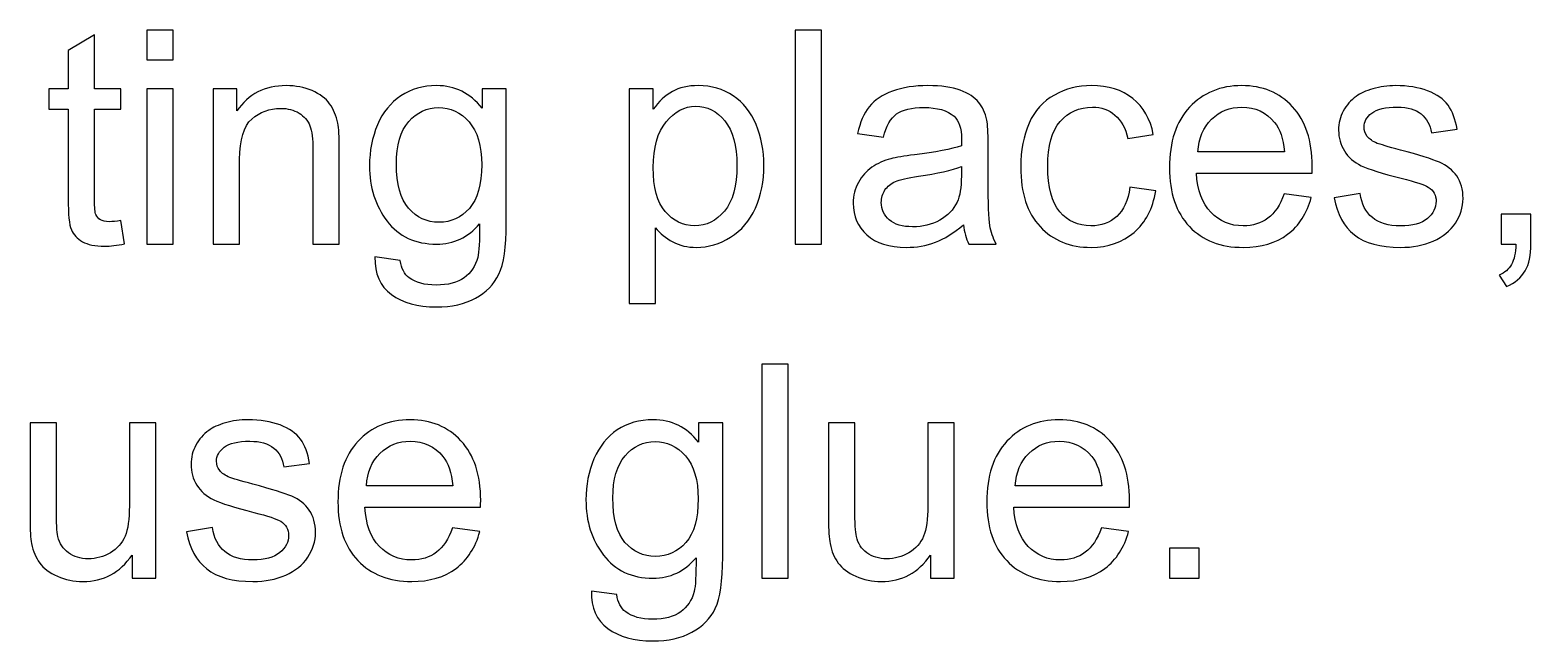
# Model space of a CAD drawing. Header units: millimetres. Extents: x -423 to 423, y -251 to 251.
# Drawn here: x 279.4 to 333.7, y 156.2 to 178.4 of the extents above; entities that cross this region are included whole.
import ezdxf

# ---------------------------------------------------------------- set-up
doc = ezdxf.new("R2010")
doc.units = ezdxf.units.MM
doc.header["$MEASUREMENT"] = 0
doc.layers.add('Layer 1', color=7, linetype='Continuous')

msp = doc.modelspace()

# ---------------------------------------------------------------- linework, layer by layer
at = {"layer": 'Layer 1', "color": 1}
for points, knots in [([(282.6954, 171.4692), (282.6954, 171.4692), (282.8253, 170.6282), (282.8253, 170.6282), (282.5581, 170.5722), (282.3181, 170.5434), (282.1088, 170.5434), (281.764, 170.5434), (281.497, 170.5975), (281.3056, 170.7076), (281.1162, 170.8176), (280.9826, 170.9602), (280.905, 171.1389), (280.8274, 171.3176), (280.7895, 171.693), (280.7895, 172.2651), (280.7895, 172.2651), (280.7895, 175.5029), (280.7895, 175.5029), (280.7895, 175.5029), (280.0856, 175.5029), (280.0856, 175.5029), (280.0856, 175.5029), (280.0856, 176.2392), (280.0856, 176.2392), (280.0856, 176.2392), (280.7895, 176.2392), (280.7895, 176.2392), (280.7895, 176.2392), (280.7895, 177.629), (280.7895, 177.629), (280.7895, 177.629), (281.7424, 178.201), (281.7424, 178.201), (281.7424, 178.201), (281.7424, 176.2392), (281.7424, 176.2392), (281.7424, 176.2392), (282.6954, 176.2392), (282.6954, 176.2392), (282.6954, 176.2392), (282.6954, 175.5029), (282.6954, 175.5029), (282.6954, 175.5029), (281.7424, 175.5029), (281.7424, 175.5029), (281.7424, 175.5029), (281.7424, 172.2109), (281.7424, 172.2109), (281.7424, 171.9385), (281.7586, 171.7634), (281.7929, 171.6857), (281.8254, 171.6082), (281.8796, 171.5468), (281.9554, 171.4998), (282.0311, 171.4548), (282.1395, 171.4313), (282.2802, 171.4313), (282.3849, 171.4313), (282.5239, 171.4439), (282.6954, 171.4692)], [0, 0, 0, 0, 0.05, 0.05, 0.05, 0.1, 0.1, 0.1, 0.15, 0.15, 0.15, 0.2, 0.2, 0.2, 0.25, 0.25, 0.25, 0.3, 0.3, 0.3, 0.35, 0.35, 0.35, 0.4, 0.4, 0.4, 0.45, 0.45, 0.45, 0.5, 0.5, 0.5, 0.55, 0.55, 0.55, 0.6, 0.6, 0.6, 0.65, 0.65, 0.65, 0.7, 0.7, 0.7, 0.75, 0.75, 0.75, 0.8, 0.8, 0.8, 0.85, 0.85, 0.85, 0.9, 0.9, 0.9, 0.95, 0.95, 0.95, 1, 1, 1, 1]), ([(283.6356, 177.2897), (283.6356, 177.2897), (283.6356, 178.3725), (283.6356, 178.3725), (283.6356, 178.3725), (284.5886, 178.3725), (284.5886, 178.3725), (284.5886, 178.3725), (284.5886, 177.2897), (284.5886, 177.2897), (284.5886, 177.2897), (283.6356, 177.2897), (283.6356, 177.2897)], [0, 0, 0, 0, 0.25, 0.25, 0.25, 0.5, 0.5, 0.5, 0.75, 0.75, 0.75, 1, 1, 1, 1]), ([(307.096, 170.6191), (307.096, 170.6191), (307.096, 178.3725), (307.096, 178.3725), (307.096, 178.3725), (308.0489, 178.3725), (308.0489, 178.3725), (308.0489, 178.3725), (308.0489, 170.6191), (308.0489, 170.6191), (308.0489, 170.6191), (307.096, 170.6191), (307.096, 170.6191)], [0, 0, 0, 0, 0.25, 0.25, 0.25, 0.5, 0.5, 0.5, 0.75, 0.75, 0.75, 1, 1, 1, 1]), ([(283.6356, 170.6191), (283.6356, 170.6191), (283.6356, 176.2392), (283.6356, 176.2392), (283.6356, 176.2392), (284.5886, 176.2392), (284.5886, 176.2392), (284.5886, 176.2392), (284.5886, 170.6191), (284.5886, 170.6191), (284.5886, 170.6191), (283.6356, 170.6191), (283.6356, 170.6191)], [0, 0, 0, 0, 0.25, 0.25, 0.25, 0.5, 0.5, 0.5, 0.75, 0.75, 0.75, 1, 1, 1, 1]), ([(286.0414, 170.6191), (286.0414, 170.6191), (286.0414, 176.2392), (286.0414, 176.2392), (286.0414, 176.2392), (286.8968, 176.2392), (286.8968, 176.2392), (286.8968, 176.2392), (286.8968, 175.4415), (286.8968, 175.4415), (287.3083, 176.0533), (287.904, 176.3584), (288.6818, 176.3584), (289.0211, 176.3584), (289.3315, 176.297), (289.6148, 176.1761), (289.8982, 176.0552), (290.1111, 175.8946), (290.252, 175.6978), (290.3928, 175.5011), (290.492, 175.2665), (290.548, 174.9958), (290.5822, 174.8189), (290.6003, 174.5103), (290.6003, 174.0699), (290.6003, 174.0699), (290.6003, 170.6191), (290.6003, 170.6191), (290.6003, 170.6191), (289.6474, 170.6191), (289.6474, 170.6191), (289.6474, 170.6191), (289.6474, 174.0338), (289.6474, 174.0338), (289.6474, 174.4218), (289.6113, 174.7125), (289.5373, 174.9037), (289.4633, 175.0951), (289.3315, 175.2484), (289.1438, 175.364), (288.9562, 175.4777), (288.7341, 175.5354), (288.4815, 175.5354), (288.0771, 175.5354), (287.7289, 175.4073), (287.4347, 175.1492), (287.1405, 174.8929), (286.9943, 174.4038), (286.9943, 173.6855), (286.9943, 173.6855), (286.9943, 170.6191), (286.9943, 170.6191), (286.9943, 170.6191), (286.0414, 170.6191), (286.0414, 170.6191)], [0, 0, 0, 0, 0.0555556, 0.0555556, 0.0555556, 0.1111111, 0.1111111, 0.1111111, 0.1666667, 0.1666667, 0.1666667, 0.2222222, 0.2222222, 0.2222222, 0.2777778, 0.2777778, 0.2777778, 0.3333333, 0.3333333, 0.3333333, 0.3888889, 0.3888889, 0.3888889, 0.4444444, 0.4444444, 0.4444444, 0.5, 0.5, 0.5, 0.5555556, 0.5555556, 0.5555556, 0.6111111, 0.6111111, 0.6111111, 0.6666667, 0.6666667, 0.6666667, 0.7222222, 0.7222222, 0.7222222, 0.7777778, 0.7777778, 0.7777778, 0.8333333, 0.8333333, 0.8333333, 0.8888889, 0.8888889, 0.8888889, 0.9444444, 0.9444444, 0.9444444, 1, 1, 1, 1]), ([(291.8889, 170.1535), (291.8889, 170.1535), (292.8093, 170.0235), (292.8093, 170.0235), (292.8472, 169.7384), (292.9555, 169.5309), (293.1324, 169.3991), (293.3688, 169.224), (293.6919, 169.1356), (294.1016, 169.1356), (294.5419, 169.1356), (294.883, 169.224), (295.1231, 169.3991), (295.3631, 169.5742), (295.5256, 169.8214), (295.6104, 170.1372), (295.6591, 170.3304), (295.6826, 170.7364), (295.6789, 171.3555), (295.262, 170.8646), (294.7441, 170.6191), (294.1232, 170.6191), (293.3508, 170.6191), (292.7516, 170.8971), (292.3293, 171.4548), (291.9051, 172.0107), (291.6939, 172.6784), (291.6939, 173.4563), (291.6939, 173.9923), (291.7914, 174.4868), (291.9846, 174.9399), (292.1776, 175.3928), (292.4592, 175.7411), (292.8274, 175.9884), (293.1956, 176.2357), (293.6287, 176.3584), (294.1268, 176.3584), (294.7892, 176.3584), (295.336, 176.0877), (295.7656, 175.5462), (295.7656, 175.5462), (295.7656, 176.2392), (295.7656, 176.2392), (295.7656, 176.2392), (296.6427, 176.2392), (296.6427, 176.2392), (296.6427, 176.2392), (296.6427, 171.3861), (296.6427, 171.3861), (296.6427, 170.5109), (296.5543, 169.8918), (296.3756, 169.5272), (296.1988, 169.1627), (295.9154, 168.8739), (295.531, 168.6627), (295.1448, 168.4516), (294.6701, 168.3451), (294.107, 168.3451), (293.4374, 168.3451), (292.8978, 168.4949), (292.4863, 168.7963), (292.073, 169.0958), (291.8745, 169.5489), (291.8889, 170.1535)], [0, 0, 0, 0, 0.047619, 0.047619, 0.047619, 0.0952381, 0.0952381, 0.0952381, 0.1428571, 0.1428571, 0.1428571, 0.1904762, 0.1904762, 0.1904762, 0.2380952, 0.2380952, 0.2380952, 0.2857143, 0.2857143, 0.2857143, 0.3333333, 0.3333333, 0.3333333, 0.3809524, 0.3809524, 0.3809524, 0.4285714, 0.4285714, 0.4285714, 0.4761905, 0.4761905, 0.4761905, 0.5238095, 0.5238095, 0.5238095, 0.5714286, 0.5714286, 0.5714286, 0.6190476, 0.6190476, 0.6190476, 0.6666667, 0.6666667, 0.6666667, 0.7142857, 0.7142857, 0.7142857, 0.7619048, 0.7619048, 0.7619048, 0.8095238, 0.8095238, 0.8095238, 0.8571429, 0.8571429, 0.8571429, 0.9047619, 0.9047619, 0.9047619, 0.952381, 0.952381, 0.952381, 1, 1, 1, 1]), ([(301.0951, 168.4642), (301.0951, 168.4642), (301.0951, 176.2392), (301.0951, 176.2392), (301.0951, 176.2392), (301.9614, 176.2392), (301.9614, 176.2392), (301.9614, 176.2392), (301.9614, 175.5011), (301.9614, 175.5011), (302.1653, 175.7863), (302.3963, 176.001), (302.6544, 176.1436), (302.9107, 176.2862), (303.2229, 176.3584), (303.5893, 176.3584), (304.0694, 176.3584), (304.4917, 176.2357), (304.8581, 175.9884), (305.2244, 175.7429), (305.5006, 175.3947), (305.6883, 174.947), (305.8742, 174.4977), (305.968, 174.0067), (305.968, 173.4707), (305.968, 172.8986), (305.8651, 172.3824), (305.6594, 171.9222), (305.4536, 171.4638), (305.154, 171.1119), (304.7606, 170.8664), (304.3689, 170.6227), (303.9557, 170.5), (303.5225, 170.5), (303.2049, 170.5), (302.9197, 170.5668), (302.6689, 170.7004), (302.4162, 170.8339), (302.2104, 171.0017), (302.048, 171.2057), (302.048, 171.2057), (302.048, 168.4642), (302.048, 168.4642), (302.048, 168.4642), (301.0951, 168.4642), (301.0951, 168.4642)], [0, 0, 0, 0, 0.0666667, 0.0666667, 0.0666667, 0.1333333, 0.1333333, 0.1333333, 0.2, 0.2, 0.2, 0.2666667, 0.2666667, 0.2666667, 0.3333333, 0.3333333, 0.3333333, 0.4, 0.4, 0.4, 0.4666667, 0.4666667, 0.4666667, 0.5333333, 0.5333333, 0.5333333, 0.6, 0.6, 0.6, 0.6666667, 0.6666667, 0.6666667, 0.7333333, 0.7333333, 0.7333333, 0.8, 0.8, 0.8, 0.8666667, 0.8666667, 0.8666667, 0.9333333, 0.9333333, 0.9333333, 1, 1, 1, 1]), ([(313.1944, 171.323), (312.8407, 171.0216), (312.4996, 170.8105), (312.1729, 170.6859), (311.8462, 170.5613), (311.4961, 170.5), (311.1207, 170.5), (310.5034, 170.5), (310.0288, 170.6498), (309.6967, 170.9512), (309.3646, 171.2508), (309.1986, 171.6352), (309.1986, 172.1027), (309.1986, 172.377), (309.2618, 172.6279), (309.3863, 172.8553), (309.5126, 173.0827), (309.6768, 173.2632), (309.879, 173.4003), (310.0829, 173.5375), (310.3103, 173.6422), (310.5648, 173.7126), (310.7525, 173.7613), (311.0359, 173.8082), (311.413, 173.8551), (312.1819, 173.9454), (312.7504, 174.0555), (313.1132, 174.1818), (313.1168, 174.3118), (313.1186, 174.3948), (313.1186, 174.4291), (313.1186, 174.8152), (313.0284, 175.0878), (312.8479, 175.2466), (312.6043, 175.4614), (312.2415, 175.5679), (311.7614, 175.5679), (311.312, 175.5679), (310.9799, 175.4885), (310.767, 175.3314), (310.5522, 175.1744), (310.3952, 174.8965), (310.2923, 174.4959), (310.2923, 174.4959), (309.361, 174.6258), (309.361, 174.6258), (309.4459, 175.0247), (309.5848, 175.3477), (309.7797, 175.5932), (309.9746, 175.8386), (310.2562, 176.0263), (310.6244, 176.1599), (310.9907, 176.2917), (311.4185, 176.3584), (311.9022, 176.3584), (312.3822, 176.3584), (312.7739, 176.3025), (313.0753, 176.1888), (313.3748, 176.0751), (313.5969, 175.9343), (313.7376, 175.7628), (313.8784, 175.5914), (313.9777, 175.3748), (314.0354, 175.1131), (314.0661, 174.9507), (314.0824, 174.6582), (314.0824, 174.2378), (314.0824, 174.2378), (314.0824, 172.9744), (314.0824, 172.9744), (314.0824, 172.0919), (314.1022, 171.5342), (314.1419, 171.2978), (314.1798, 171.0613), (314.2592, 170.8357), (314.3747, 170.6191), (314.3747, 170.6191), (313.3785, 170.6191), (313.3785, 170.6191), (313.2828, 170.8194), (313.2214, 171.0541), (313.1944, 171.323)], [0, 0, 0, 0, 0.037037, 0.037037, 0.037037, 0.0740741, 0.0740741, 0.0740741, 0.1111111, 0.1111111, 0.1111111, 0.1481481, 0.1481481, 0.1481481, 0.1851852, 0.1851852, 0.1851852, 0.2222222, 0.2222222, 0.2222222, 0.2592593, 0.2592593, 0.2592593, 0.2962963, 0.2962963, 0.2962963, 0.3333333, 0.3333333, 0.3333333, 0.3703704, 0.3703704, 0.3703704, 0.4074074, 0.4074074, 0.4074074, 0.4444444, 0.4444444, 0.4444444, 0.4814815, 0.4814815, 0.4814815, 0.5185185, 0.5185185, 0.5185185, 0.5555556, 0.5555556, 0.5555556, 0.5925926, 0.5925926, 0.5925926, 0.6296296, 0.6296296, 0.6296296, 0.6666667, 0.6666667, 0.6666667, 0.7037037, 0.7037037, 0.7037037, 0.7407407, 0.7407407, 0.7407407, 0.7777778, 0.7777778, 0.7777778, 0.8148148, 0.8148148, 0.8148148, 0.8518519, 0.8518519, 0.8518519, 0.8888889, 0.8888889, 0.8888889, 0.9259259, 0.9259259, 0.9259259, 0.962963, 0.962963, 0.962963, 1, 1, 1, 1]), ([(319.217, 172.6766), (319.217, 172.6766), (320.1482, 172.5467), (320.1482, 172.5467), (320.0454, 171.906), (319.7855, 171.406), (319.3649, 171.0433), (318.9444, 170.6805), (318.4264, 170.5), (317.8146, 170.5), (317.0476, 170.5), (316.4304, 170.7509), (315.9647, 171.2526), (315.4973, 171.7544), (315.2645, 172.4727), (315.2645, 173.4075), (315.2645, 174.014), (315.3656, 174.5428), (315.5659, 174.9976), (315.7662, 175.4506), (316.0712, 175.7917), (316.4827, 176.0173), (316.8924, 176.2447), (317.3382, 176.3584), (317.8219, 176.3584), (318.4301, 176.3584), (318.93, 176.205), (319.3162, 175.8963), (319.7043, 175.5877), (319.9533, 175.1492), (320.0616, 174.5825), (320.0616, 174.5825), (319.1412, 174.4417), (319.1412, 174.4417), (319.0527, 174.8189), (318.8975, 175.1022), (318.6719, 175.2936), (318.4481, 175.483), (318.1774, 175.5787), (317.8597, 175.5787), (317.3797, 175.5787), (316.9898, 175.4073), (316.6885, 175.0644), (316.3889, 174.7196), (316.239, 174.1782), (316.239, 173.4346), (316.239, 172.6802), (316.3834, 172.1334), (316.6722, 171.7923), (316.9627, 171.4512), (317.34, 171.2797), (317.8038, 171.2797), (318.1792, 171.2797), (318.4915, 171.3934), (318.7405, 171.6226), (318.9914, 171.85), (319.1502, 172.2019), (319.217, 172.6766)], [0, 0, 0, 0, 0.0526316, 0.0526316, 0.0526316, 0.1052632, 0.1052632, 0.1052632, 0.1578947, 0.1578947, 0.1578947, 0.2105263, 0.2105263, 0.2105263, 0.2631579, 0.2631579, 0.2631579, 0.3157895, 0.3157895, 0.3157895, 0.3684211, 0.3684211, 0.3684211, 0.4210526, 0.4210526, 0.4210526, 0.4736842, 0.4736842, 0.4736842, 0.5263158, 0.5263158, 0.5263158, 0.5789474, 0.5789474, 0.5789474, 0.6315789, 0.6315789, 0.6315789, 0.6842105, 0.6842105, 0.6842105, 0.7368421, 0.7368421, 0.7368421, 0.7894737, 0.7894737, 0.7894737, 0.8421053, 0.8421053, 0.8421053, 0.8947368, 0.8947368, 0.8947368, 0.9473684, 0.9473684, 0.9473684, 1, 1, 1, 1]), ([(324.7938, 172.4384), (324.7938, 172.4384), (325.7792, 172.3085), (325.7792, 172.3085), (325.6257, 171.7363), (325.3388, 171.2905), (324.9201, 170.9746), (324.5013, 170.6589), (323.9672, 170.5), (323.3156, 170.5), (322.4962, 170.5), (321.8465, 170.7527), (321.3665, 171.258), (320.8864, 171.7616), (320.6463, 172.4708), (320.6463, 173.3823), (320.6463, 174.3244), (320.8881, 175.0571), (321.3736, 175.5769), (321.8591, 176.0985), (322.489, 176.3584), (323.2633, 176.3584), (324.0123, 176.3584), (324.6241, 176.1039), (325.0987, 175.5932), (325.5734, 175.0824), (325.8116, 174.3641), (325.8116, 173.4382), (325.8116, 173.3823), (325.8098, 173.2974), (325.8063, 173.1856), (325.8063, 173.1856), (321.6209, 173.1856), (321.6209, 173.1856), (321.657, 172.5701), (321.8303, 172.0972), (322.1443, 171.7706), (322.4565, 171.4439), (322.8482, 171.2797), (323.3156, 171.2797), (323.6639, 171.2797), (323.9617, 171.3717), (324.2072, 171.5558), (324.4545, 171.74), (324.6494, 172.0341), (324.7938, 172.4384)], [0, 0, 0, 0, 0.0666667, 0.0666667, 0.0666667, 0.1333333, 0.1333333, 0.1333333, 0.2, 0.2, 0.2, 0.2666667, 0.2666667, 0.2666667, 0.3333333, 0.3333333, 0.3333333, 0.4, 0.4, 0.4, 0.4666667, 0.4666667, 0.4666667, 0.5333333, 0.5333333, 0.5333333, 0.6, 0.6, 0.6, 0.6666667, 0.6666667, 0.6666667, 0.7333333, 0.7333333, 0.7333333, 0.8, 0.8, 0.8, 0.8666667, 0.8666667, 0.8666667, 0.9333333, 0.9333333, 0.9333333, 1, 1, 1, 1]), ([(326.604, 172.2976), (326.604, 172.2976), (327.546, 172.4492), (327.546, 172.4492), (327.5984, 172.072), (327.7463, 171.7832), (327.9882, 171.5811), (328.23, 171.3808), (328.5694, 171.2797), (329.0025, 171.2797), (329.441, 171.2797), (329.7659, 171.3682), (329.9789, 171.5468), (330.1901, 171.7237), (330.2965, 171.933), (330.2965, 172.1731), (330.2965, 172.3878), (330.2009, 172.5575), (330.0114, 172.6802), (329.8779, 172.7651), (329.5529, 172.8715), (329.0368, 173.0033), (328.3402, 173.1783), (327.8583, 173.33), (327.5876, 173.4581), (327.3186, 173.5881), (327.1147, 173.7649), (326.9758, 173.9923), (326.8367, 174.2179), (326.7663, 174.4688), (326.7663, 174.7431), (326.7663, 174.994), (326.8241, 175.225), (326.9378, 175.438), (327.0533, 175.6509), (327.2085, 175.8278), (327.4052, 175.9685), (327.5532, 176.0769), (327.7554, 176.1689), (328.0099, 176.2447), (328.2662, 176.3205), (328.5387, 176.3584), (328.831, 176.3584), (329.2714, 176.3584), (329.6576, 176.2952), (329.9898, 176.167), (330.3236, 176.0407), (330.5691, 175.8675), (330.7279, 175.6509), (330.8849, 175.4325), (330.995, 175.1419), (331.0546, 174.7774), (331.0546, 174.7774), (330.1232, 174.6474), (330.1232, 174.6474), (330.0817, 174.9399), (329.9591, 175.1691), (329.7569, 175.3333), (329.5547, 175.4975), (329.2696, 175.5787), (328.8996, 175.5787), (328.4647, 175.5787), (328.1525, 175.5065), (327.9666, 175.3621), (327.7807, 175.2177), (327.6868, 175.0481), (327.6868, 174.855), (327.6868, 174.7322), (327.7247, 174.6204), (327.8023, 174.5211), (327.8799, 174.42), (328.0009, 174.3352), (328.1669, 174.2685), (328.2625, 174.2323), (328.5405, 174.1511), (329.0061, 174.0248), (329.6775, 173.8461), (330.1468, 173.6981), (330.4139, 173.5844), (330.6809, 173.4707), (330.8903, 173.3029), (331.0419, 173.0863), (331.1953, 172.8679), (331.2712, 172.5972), (331.2712, 172.2723), (331.2712, 171.9565), (331.1791, 171.6587), (330.9932, 171.379), (330.8073, 171.0993), (330.5402, 170.8827), (330.1919, 170.7293), (329.8417, 170.5758), (329.4465, 170.5), (329.0061, 170.5), (328.277, 170.5), (327.7193, 170.6516), (327.3367, 170.953), (326.954, 171.2563), (326.7104, 171.7038), (326.604, 172.2976)], [0, 0, 0, 0, 0.030303, 0.030303, 0.030303, 0.0606061, 0.0606061, 0.0606061, 0.0909091, 0.0909091, 0.0909091, 0.1212121, 0.1212121, 0.1212121, 0.1515152, 0.1515152, 0.1515152, 0.1818182, 0.1818182, 0.1818182, 0.2121212, 0.2121212, 0.2121212, 0.2424242, 0.2424242, 0.2424242, 0.2727273, 0.2727273, 0.2727273, 0.3030303, 0.3030303, 0.3030303, 0.3333333, 0.3333333, 0.3333333, 0.3636364, 0.3636364, 0.3636364, 0.3939394, 0.3939394, 0.3939394, 0.4242424, 0.4242424, 0.4242424, 0.4545455, 0.4545455, 0.4545455, 0.4848485, 0.4848485, 0.4848485, 0.5151515, 0.5151515, 0.5151515, 0.5454545, 0.5454545, 0.5454545, 0.5757576, 0.5757576, 0.5757576, 0.6060606, 0.6060606, 0.6060606, 0.6363636, 0.6363636, 0.6363636, 0.6666667, 0.6666667, 0.6666667, 0.6969697, 0.6969697, 0.6969697, 0.7272727, 0.7272727, 0.7272727, 0.7575758, 0.7575758, 0.7575758, 0.7878788, 0.7878788, 0.7878788, 0.8181818, 0.8181818, 0.8181818, 0.8484848, 0.8484848, 0.8484848, 0.8787879, 0.8787879, 0.8787879, 0.9090909, 0.9090909, 0.9090909, 0.9393939, 0.9393939, 0.9393939, 0.969697, 0.969697, 0.969697, 1, 1, 1, 1]), ([(292.6686, 173.5248), (292.6686, 172.7903), (292.8147, 172.2542), (293.1071, 171.9168), (293.4013, 171.5793), (293.7677, 171.4097), (294.2081, 171.4097), (294.6466, 171.4097), (295.013, 171.5775), (295.3108, 171.9131), (295.6067, 172.2489), (295.7548, 172.7759), (295.7548, 173.4942), (295.7548, 174.18), (295.6014, 174.698), (295.2963, 175.0463), (294.9913, 175.3947), (294.6231, 175.5679), (294.1936, 175.5679), (293.7694, 175.5679), (293.4104, 175.3965), (293.1125, 175.0536), (292.8165, 174.7106), (292.6686, 174.2017), (292.6686, 173.5248)], [0, 0, 0, 0, 0.125, 0.125, 0.125, 0.25, 0.25, 0.25, 0.375, 0.375, 0.375, 0.5, 0.5, 0.5, 0.625, 0.625, 0.625, 0.75, 0.75, 0.75, 0.875, 0.875, 0.875, 1, 1, 1, 1]), ([(301.9614, 173.3949), (301.9614, 172.6748), (302.1075, 172.1424), (302.3981, 171.7977), (302.6905, 171.453), (303.0443, 171.2797), (303.4593, 171.2797), (303.8817, 171.2797), (304.2426, 171.4583), (304.5422, 171.8157), (304.8436, 172.1731), (304.9934, 172.7253), (304.9934, 173.4744), (304.9934, 174.189), (304.8473, 174.7233), (304.553, 175.0788), (304.2589, 175.4343), (303.9088, 175.6112), (303.5008, 175.6112), (303.0966, 175.6112), (302.7393, 175.4217), (302.4288, 175.0445), (302.1166, 174.6655), (301.9614, 174.1168), (301.9614, 173.3949)], [0, 0, 0, 0, 0.125, 0.125, 0.125, 0.25, 0.25, 0.25, 0.375, 0.375, 0.375, 0.5, 0.5, 0.5, 0.625, 0.625, 0.625, 0.75, 0.75, 0.75, 0.875, 0.875, 0.875, 1, 1, 1, 1]), ([(321.675, 173.9652), (321.675, 173.9652), (324.8046, 173.9652), (324.8046, 173.9652), (324.7631, 174.4381), (324.6422, 174.7918), (324.4454, 175.0282), (324.1441, 175.3947), (323.7506, 175.5787), (323.2687, 175.5787), (322.832, 175.5787), (322.4656, 175.4325), (322.1678, 175.1402), (321.8718, 174.8478), (321.7076, 174.4562), (321.675, 173.9652)], [0, 0, 0, 0, 0.2, 0.2, 0.2, 0.4, 0.4, 0.4, 0.6, 0.6, 0.6, 0.8, 0.8, 0.8, 1, 1, 1, 1]), ([(313.1186, 173.4346), (312.7721, 173.2938), (312.2523, 173.1748), (311.5592, 173.0773), (311.1658, 173.0213), (310.8878, 172.9582), (310.7255, 172.8878), (310.563, 172.8174), (310.4385, 172.7145), (310.35, 172.5809), (310.2616, 172.4456), (310.2164, 172.2958), (310.2164, 172.1297), (310.2164, 171.8789), (310.3122, 171.6678), (310.5052, 171.4998), (310.6984, 171.332), (310.9799, 171.2472), (311.3499, 171.2472), (311.7163, 171.2472), (312.0429, 171.3267), (312.3299, 171.4872), (312.6151, 171.646), (312.8262, 171.8645), (312.9598, 172.1405), (313.0626, 172.3553), (313.1132, 172.6712), (313.1132, 173.0881), (313.1132, 173.0881), (313.1186, 173.4346), (313.1186, 173.4346)], [0, 0, 0, 0, 0.1, 0.1, 0.1, 0.2, 0.2, 0.2, 0.3, 0.3, 0.3, 0.4, 0.4, 0.4, 0.5, 0.5, 0.5, 0.6, 0.6, 0.6, 0.7, 0.7, 0.7, 0.8, 0.8, 0.8, 0.9, 0.9, 0.9, 1, 1, 1, 1]), ([(332.6463, 170.6191), (332.6463, 170.6191), (332.6463, 171.702), (332.6463, 171.702), (332.6463, 171.702), (333.7292, 171.702), (333.7292, 171.702), (333.7292, 171.702), (333.7292, 170.6191), (333.7292, 170.6191), (333.7292, 170.2202), (333.6588, 169.8972), (333.5163, 169.6517), (333.3755, 169.4064), (333.1499, 169.215), (332.8412, 169.0814), (332.8412, 169.0814), (332.5814, 169.493), (332.5814, 169.493), (332.7835, 169.5813), (332.9315, 169.7113), (333.0253, 169.8809), (333.121, 170.0524), (333.1752, 170.2979), (333.186, 170.6191), (333.186, 170.6191), (332.6463, 170.6191), (332.6463, 170.6191)], [0, 0, 0, 0, 0.1111111, 0.1111111, 0.1111111, 0.2222222, 0.2222222, 0.2222222, 0.3333333, 0.3333333, 0.3333333, 0.4444444, 0.4444444, 0.4444444, 0.5555556, 0.5555556, 0.5555556, 0.6666667, 0.6666667, 0.6666667, 0.7777778, 0.7777778, 0.7777778, 0.8888889, 0.8888889, 0.8888889, 1, 1, 1, 1]), ([(305.8985, 158.5216), (305.8985, 158.5216), (305.8985, 166.275), (305.8985, 166.275), (305.8985, 166.275), (306.8514, 166.275), (306.8514, 166.275), (306.8514, 166.275), (306.8514, 158.5216), (306.8514, 158.5216), (306.8514, 158.5216), (305.8985, 158.5216), (305.8985, 158.5216)], [0, 0, 0, 0, 0.25, 0.25, 0.25, 0.5, 0.5, 0.5, 0.75, 0.75, 0.75, 1, 1, 1, 1]), ([(283.1006, 158.5216), (283.1006, 158.5216), (283.1006, 159.3572), (283.1006, 159.3572), (282.6638, 158.7201), (282.0718, 158.4024), (281.3228, 158.4024), (280.9926, 158.4024), (280.6839, 158.4657), (280.397, 158.592), (280.11, 158.7201), (279.8971, 158.879), (279.7581, 159.0702), (279.6191, 159.2634), (279.5216, 159.498), (279.4657, 159.7759), (279.4278, 159.9636), (279.4079, 160.2596), (279.4079, 160.6639), (279.4079, 160.6639), (279.4079, 164.1417), (279.4079, 164.1417), (279.4079, 164.1417), (280.3608, 164.1417), (280.3608, 164.1417), (280.3608, 164.1417), (280.3608, 161.032), (280.3608, 161.032), (280.3608, 160.5357), (280.3807, 160.2001), (280.4186, 160.0286), (280.4782, 159.7777), (280.6045, 159.5828), (280.7994, 159.4402), (280.9926, 159.2976), (281.2308, 159.2254), (281.5159, 159.2254), (281.8011, 159.2254), (282.0682, 159.2976), (282.3173, 159.4438), (282.5663, 159.5901), (282.7432, 159.7904), (282.8478, 160.0412), (282.9507, 160.2921), (283.003, 160.6585), (283.003, 161.1367), (283.003, 161.1367), (283.003, 164.1417), (283.003, 164.1417), (283.003, 164.1417), (283.956, 164.1417), (283.956, 164.1417), (283.956, 164.1417), (283.956, 158.5216), (283.956, 158.5216), (283.956, 158.5216), (283.1006, 158.5216), (283.1006, 158.5216)], [0, 0, 0, 0, 0.0526316, 0.0526316, 0.0526316, 0.1052632, 0.1052632, 0.1052632, 0.1578947, 0.1578947, 0.1578947, 0.2105263, 0.2105263, 0.2105263, 0.2631579, 0.2631579, 0.2631579, 0.3157895, 0.3157895, 0.3157895, 0.3684211, 0.3684211, 0.3684211, 0.4210526, 0.4210526, 0.4210526, 0.4736842, 0.4736842, 0.4736842, 0.5263158, 0.5263158, 0.5263158, 0.5789474, 0.5789474, 0.5789474, 0.6315789, 0.6315789, 0.6315789, 0.6842105, 0.6842105, 0.6842105, 0.7368421, 0.7368421, 0.7368421, 0.7894737, 0.7894737, 0.7894737, 0.8421053, 0.8421053, 0.8421053, 0.8947368, 0.8947368, 0.8947368, 0.9473684, 0.9473684, 0.9473684, 1, 1, 1, 1]), ([(285.0732, 160.2001), (285.0732, 160.2001), (286.0153, 160.3516), (286.0153, 160.3516), (286.0676, 159.9745), (286.2156, 159.6857), (286.4575, 159.4835), (286.6993, 159.2832), (287.0386, 159.1821), (287.4717, 159.1821), (287.9103, 159.1821), (288.2352, 159.2706), (288.4481, 159.4493), (288.6593, 159.6261), (288.7657, 159.8354), (288.7657, 160.0755), (288.7657, 160.2902), (288.6701, 160.4599), (288.4806, 160.5827), (288.3471, 160.6675), (288.0222, 160.7739), (287.506, 160.9057), (286.8094, 161.0808), (286.3275, 161.2324), (286.0568, 161.3605), (285.7879, 161.4905), (285.5839, 161.6674), (285.445, 161.8948), (285.306, 162.1204), (285.2356, 162.3712), (285.2356, 162.6455), (285.2356, 162.8964), (285.2933, 163.1274), (285.407, 163.3404), (285.5225, 163.5533), (285.6777, 163.7303), (285.8745, 163.871), (286.0224, 163.9793), (286.2246, 164.0714), (286.4791, 164.1471), (286.7354, 164.2229), (287.0079, 164.2608), (287.3002, 164.2608), (287.7406, 164.2608), (288.1268, 164.1977), (288.459, 164.0695), (288.7928, 163.9432), (289.0383, 163.7699), (289.1971, 163.5533), (289.3541, 163.3349), (289.4642, 163.0444), (289.5238, 162.6798), (289.5238, 162.6798), (288.5925, 162.5499), (288.5925, 162.5499), (288.551, 162.8423), (288.4283, 163.0715), (288.2261, 163.2357), (288.024, 163.4), (287.7389, 163.4811), (287.3689, 163.4811), (286.9339, 163.4811), (286.6217, 163.4089), (286.4358, 163.2645), (286.2499, 163.1202), (286.156, 162.9505), (286.156, 162.7574), (286.156, 162.6347), (286.1939, 162.5228), (286.2716, 162.4235), (286.3491, 162.3225), (286.4701, 162.2377), (286.6361, 162.1709), (286.7317, 162.1348), (287.0097, 162.0535), (287.4753, 161.9272), (288.1467, 161.7486), (288.616, 161.6005), (288.8831, 161.4868), (289.1501, 161.3731), (289.3596, 161.2053), (289.5111, 160.9887), (289.6645, 160.7704), (289.7404, 160.4997), (289.7404, 160.1748), (289.7404, 159.859), (289.6483, 159.5612), (289.4624, 159.2814), (289.2765, 159.0017), (289.0094, 158.7851), (288.6611, 158.6317), (288.3109, 158.4783), (287.9157, 158.4024), (287.4753, 158.4024), (286.7462, 158.4024), (286.1886, 158.554), (285.8059, 158.8554), (285.4232, 159.1587), (285.1796, 159.6062), (285.0732, 160.2001)], [0, 0, 0, 0, 0.030303, 0.030303, 0.030303, 0.0606061, 0.0606061, 0.0606061, 0.0909091, 0.0909091, 0.0909091, 0.1212121, 0.1212121, 0.1212121, 0.1515152, 0.1515152, 0.1515152, 0.1818182, 0.1818182, 0.1818182, 0.2121212, 0.2121212, 0.2121212, 0.2424242, 0.2424242, 0.2424242, 0.2727273, 0.2727273, 0.2727273, 0.3030303, 0.3030303, 0.3030303, 0.3333333, 0.3333333, 0.3333333, 0.3636364, 0.3636364, 0.3636364, 0.3939394, 0.3939394, 0.3939394, 0.4242424, 0.4242424, 0.4242424, 0.4545455, 0.4545455, 0.4545455, 0.4848485, 0.4848485, 0.4848485, 0.5151515, 0.5151515, 0.5151515, 0.5454545, 0.5454545, 0.5454545, 0.5757576, 0.5757576, 0.5757576, 0.6060606, 0.6060606, 0.6060606, 0.6363636, 0.6363636, 0.6363636, 0.6666667, 0.6666667, 0.6666667, 0.6969697, 0.6969697, 0.6969697, 0.7272727, 0.7272727, 0.7272727, 0.7575758, 0.7575758, 0.7575758, 0.7878788, 0.7878788, 0.7878788, 0.8181818, 0.8181818, 0.8181818, 0.8484848, 0.8484848, 0.8484848, 0.8787879, 0.8787879, 0.8787879, 0.9090909, 0.9090909, 0.9090909, 0.9393939, 0.9393939, 0.9393939, 0.969697, 0.969697, 0.969697, 1, 1, 1, 1]), ([(294.6999, 160.3408), (294.6999, 160.3408), (295.6853, 160.2109), (295.6853, 160.2109), (295.5319, 159.6387), (295.2449, 159.193), (294.8262, 158.8771), (294.4075, 158.5613), (293.8733, 158.4024), (293.2217, 158.4024), (292.4024, 158.4024), (291.7527, 158.6551), (291.2726, 159.1605), (290.7925, 159.664), (290.5525, 160.3733), (290.5525, 161.2847), (290.5525, 162.2268), (290.7943, 162.9596), (291.2798, 163.4793), (291.7653, 164.001), (292.3951, 164.2608), (293.1694, 164.2608), (293.9184, 164.2608), (294.5302, 164.0063), (295.0049, 163.4956), (295.4796, 162.9848), (295.7178, 162.2665), (295.7178, 161.3407), (295.7178, 161.2847), (295.716, 161.1999), (295.7124, 161.088), (295.7124, 161.088), (291.527, 161.088), (291.527, 161.088), (291.5632, 160.4726), (291.7365, 159.9997), (292.0505, 159.6731), (292.3627, 159.3464), (292.7543, 159.1821), (293.2217, 159.1821), (293.5701, 159.1821), (293.8679, 159.2742), (294.1134, 159.4583), (294.3606, 159.6424), (294.5555, 159.9365), (294.6999, 160.3408)], [0, 0, 0, 0, 0.0666667, 0.0666667, 0.0666667, 0.1333333, 0.1333333, 0.1333333, 0.2, 0.2, 0.2, 0.2666667, 0.2666667, 0.2666667, 0.3333333, 0.3333333, 0.3333333, 0.4, 0.4, 0.4, 0.4666667, 0.4666667, 0.4666667, 0.5333333, 0.5333333, 0.5333333, 0.6, 0.6, 0.6, 0.6666667, 0.6666667, 0.6666667, 0.7333333, 0.7333333, 0.7333333, 0.8, 0.8, 0.8, 0.8666667, 0.8666667, 0.8666667, 0.9333333, 0.9333333, 0.9333333, 1, 1, 1, 1]), ([(299.7225, 158.0559), (299.7225, 158.0559), (300.643, 157.926), (300.643, 157.926), (300.6809, 157.6409), (300.7892, 157.4333), (300.9661, 157.3015), (301.2025, 157.1265), (301.5256, 157.038), (301.9353, 157.038), (302.3756, 157.038), (302.7167, 157.1265), (302.9568, 157.3015), (303.1968, 157.4766), (303.3593, 157.7239), (303.4441, 158.0397), (303.4928, 158.2328), (303.5163, 158.6389), (303.5126, 159.2579), (303.0957, 158.767), (302.5778, 158.5216), (301.9569, 158.5216), (301.1845, 158.5216), (300.5853, 158.7995), (300.1629, 159.3572), (299.7388, 159.9131), (299.5276, 160.5808), (299.5276, 161.3587), (299.5276, 161.8948), (299.6251, 162.3893), (299.8183, 162.8423), (300.0113, 163.2952), (300.2929, 163.6436), (300.661, 163.8908), (301.0293, 164.1381), (301.4624, 164.2608), (301.9605, 164.2608), (302.6229, 164.2608), (303.1697, 163.9901), (303.5993, 163.4486), (303.5993, 163.4486), (303.5993, 164.1417), (303.5993, 164.1417), (303.5993, 164.1417), (304.4764, 164.1417), (304.4764, 164.1417), (304.4764, 164.1417), (304.4764, 159.2886), (304.4764, 159.2886), (304.4764, 158.4133), (304.388, 157.7943), (304.2093, 157.4297), (304.0324, 157.0651), (303.749, 156.7763), (303.3646, 156.5651), (302.9785, 156.354), (302.5038, 156.2476), (301.9407, 156.2476), (301.2711, 156.2476), (300.7315, 156.3973), (300.3199, 156.6987), (299.9067, 156.9983), (299.7081, 157.4513), (299.7225, 158.0559)], [0, 0, 0, 0, 0.047619, 0.047619, 0.047619, 0.0952381, 0.0952381, 0.0952381, 0.1428571, 0.1428571, 0.1428571, 0.1904762, 0.1904762, 0.1904762, 0.2380952, 0.2380952, 0.2380952, 0.2857143, 0.2857143, 0.2857143, 0.3333333, 0.3333333, 0.3333333, 0.3809524, 0.3809524, 0.3809524, 0.4285714, 0.4285714, 0.4285714, 0.4761905, 0.4761905, 0.4761905, 0.5238095, 0.5238095, 0.5238095, 0.5714286, 0.5714286, 0.5714286, 0.6190476, 0.6190476, 0.6190476, 0.6666667, 0.6666667, 0.6666667, 0.7142857, 0.7142857, 0.7142857, 0.7619048, 0.7619048, 0.7619048, 0.8095238, 0.8095238, 0.8095238, 0.8571429, 0.8571429, 0.8571429, 0.9047619, 0.9047619, 0.9047619, 0.952381, 0.952381, 0.952381, 1, 1, 1, 1]), ([(311.997, 158.5216), (311.997, 158.5216), (311.997, 159.3572), (311.997, 159.3572), (311.5602, 158.7201), (310.9682, 158.4024), (310.2193, 158.4024), (309.889, 158.4024), (309.5804, 158.4657), (309.2934, 158.592), (309.0064, 158.7201), (308.7935, 158.879), (308.6545, 159.0702), (308.5155, 159.2634), (308.418, 159.498), (308.3621, 159.7759), (308.3242, 159.9636), (308.3043, 160.2596), (308.3043, 160.6639), (308.3043, 160.6639), (308.3043, 164.1417), (308.3043, 164.1417), (308.3043, 164.1417), (309.2572, 164.1417), (309.2572, 164.1417), (309.2572, 164.1417), (309.2572, 161.032), (309.2572, 161.032), (309.2572, 160.5357), (309.2771, 160.2001), (309.315, 160.0286), (309.3746, 159.7777), (309.5009, 159.5828), (309.6958, 159.4402), (309.889, 159.2976), (310.1272, 159.2254), (310.4123, 159.2254), (310.6975, 159.2254), (310.9646, 159.2976), (311.2137, 159.4438), (311.4627, 159.5901), (311.6396, 159.7904), (311.7443, 160.0412), (311.8471, 160.2921), (311.8995, 160.6585), (311.8995, 161.1367), (311.8995, 161.1367), (311.8995, 164.1417), (311.8995, 164.1417), (311.8995, 164.1417), (312.8525, 164.1417), (312.8525, 164.1417), (312.8525, 164.1417), (312.8525, 158.5216), (312.8525, 158.5216), (312.8525, 158.5216), (311.997, 158.5216), (311.997, 158.5216)], [0, 0, 0, 0, 0.0526316, 0.0526316, 0.0526316, 0.1052632, 0.1052632, 0.1052632, 0.1578947, 0.1578947, 0.1578947, 0.2105263, 0.2105263, 0.2105263, 0.2631579, 0.2631579, 0.2631579, 0.3157895, 0.3157895, 0.3157895, 0.3684211, 0.3684211, 0.3684211, 0.4210526, 0.4210526, 0.4210526, 0.4736842, 0.4736842, 0.4736842, 0.5263158, 0.5263158, 0.5263158, 0.5789474, 0.5789474, 0.5789474, 0.6315789, 0.6315789, 0.6315789, 0.6842105, 0.6842105, 0.6842105, 0.7368421, 0.7368421, 0.7368421, 0.7894737, 0.7894737, 0.7894737, 0.8421053, 0.8421053, 0.8421053, 0.8947368, 0.8947368, 0.8947368, 0.9473684, 0.9473684, 0.9473684, 1, 1, 1, 1]), ([(318.182, 160.3408), (318.182, 160.3408), (319.1674, 160.2109), (319.1674, 160.2109), (319.014, 159.6387), (318.727, 159.193), (318.3083, 158.8771), (317.8896, 158.5613), (317.3554, 158.4024), (316.7038, 158.4024), (315.8845, 158.4024), (315.2347, 158.6551), (314.7547, 159.1605), (314.2746, 159.664), (314.0346, 160.3733), (314.0346, 161.2847), (314.0346, 162.2268), (314.2764, 162.9596), (314.7618, 163.4793), (315.2473, 164.001), (315.8772, 164.2608), (316.6515, 164.2608), (317.4005, 164.2608), (318.0123, 164.0063), (318.487, 163.4956), (318.9616, 162.9848), (319.1998, 162.2665), (319.1998, 161.3407), (319.1998, 161.2847), (319.1981, 161.1999), (319.1945, 161.088), (319.1945, 161.088), (315.0091, 161.088), (315.0091, 161.088), (315.0452, 160.4726), (315.2185, 159.9997), (315.5325, 159.6731), (315.8447, 159.3464), (316.2364, 159.1821), (316.7038, 159.1821), (317.0521, 159.1821), (317.35, 159.2742), (317.5954, 159.4583), (317.8427, 159.6424), (318.0376, 159.9365), (318.182, 160.3408)], [0, 0, 0, 0, 0.0666667, 0.0666667, 0.0666667, 0.1333333, 0.1333333, 0.1333333, 0.2, 0.2, 0.2, 0.2666667, 0.2666667, 0.2666667, 0.3333333, 0.3333333, 0.3333333, 0.4, 0.4, 0.4, 0.4666667, 0.4666667, 0.4666667, 0.5333333, 0.5333333, 0.5333333, 0.6, 0.6, 0.6, 0.6666667, 0.6666667, 0.6666667, 0.7333333, 0.7333333, 0.7333333, 0.8, 0.8, 0.8, 0.8666667, 0.8666667, 0.8666667, 0.9333333, 0.9333333, 0.9333333, 1, 1, 1, 1]), ([(291.5812, 161.8677), (291.5812, 161.8677), (294.7108, 161.8677), (294.7108, 161.8677), (294.6692, 162.3405), (294.5483, 162.6942), (294.3516, 162.9307), (294.0502, 163.2971), (293.6568, 163.4811), (293.1749, 163.4811), (292.7381, 163.4811), (292.3717, 163.3349), (292.0739, 163.0426), (291.778, 162.7502), (291.6137, 162.3586), (291.5812, 161.8677)], [0, 0, 0, 0, 0.2, 0.2, 0.2, 0.4, 0.4, 0.4, 0.6, 0.6, 0.6, 0.8, 0.8, 0.8, 1, 1, 1, 1]), ([(300.5023, 161.4273), (300.5023, 160.6927), (300.6484, 160.1567), (300.9408, 159.8192), (301.235, 159.4817), (301.6013, 159.3121), (302.0417, 159.3121), (302.4803, 159.3121), (302.8467, 159.4799), (303.1445, 159.8156), (303.4404, 160.1513), (303.5885, 160.6783), (303.5885, 161.3967), (303.5885, 162.0824), (303.435, 162.6004), (303.13, 162.9488), (302.825, 163.2971), (302.4568, 163.4703), (302.0273, 163.4703), (301.6031, 163.4703), (301.244, 163.2989), (300.9462, 162.956), (300.6502, 162.613), (300.5023, 162.1041), (300.5023, 161.4273)], [0, 0, 0, 0, 0.125, 0.125, 0.125, 0.25, 0.25, 0.25, 0.375, 0.375, 0.375, 0.5, 0.5, 0.5, 0.625, 0.625, 0.625, 0.75, 0.75, 0.75, 0.875, 0.875, 0.875, 1, 1, 1, 1]), ([(315.0632, 161.8677), (315.0632, 161.8677), (318.1928, 161.8677), (318.1928, 161.8677), (318.1513, 162.3405), (318.0304, 162.6942), (317.8336, 162.9307), (317.5323, 163.2971), (317.1388, 163.4811), (316.6569, 163.4811), (316.2202, 163.4811), (315.8538, 163.3349), (315.556, 163.0426), (315.26, 162.7502), (315.0958, 162.3586), (315.0632, 161.8677)], [0, 0, 0, 0, 0.2, 0.2, 0.2, 0.4, 0.4, 0.4, 0.6, 0.6, 0.6, 0.8, 0.8, 0.8, 1, 1, 1, 1]), ([(320.6418, 158.5216), (320.6418, 158.5216), (320.6418, 159.6045), (320.6418, 159.6045), (320.6418, 159.6045), (321.7247, 159.6045), (321.7247, 159.6045), (321.7247, 159.6045), (321.7247, 158.5216), (321.7247, 158.5216), (321.7247, 158.5216), (320.6418, 158.5216), (320.6418, 158.5216)], [0, 0, 0, 0, 0.25, 0.25, 0.25, 0.5, 0.5, 0.5, 0.75, 0.75, 0.75, 1, 1, 1, 1])]:
    msp.add_open_spline(points, degree=3, knots=knots, dxfattribs=at)

doc.saveas('drawing.dxf')
